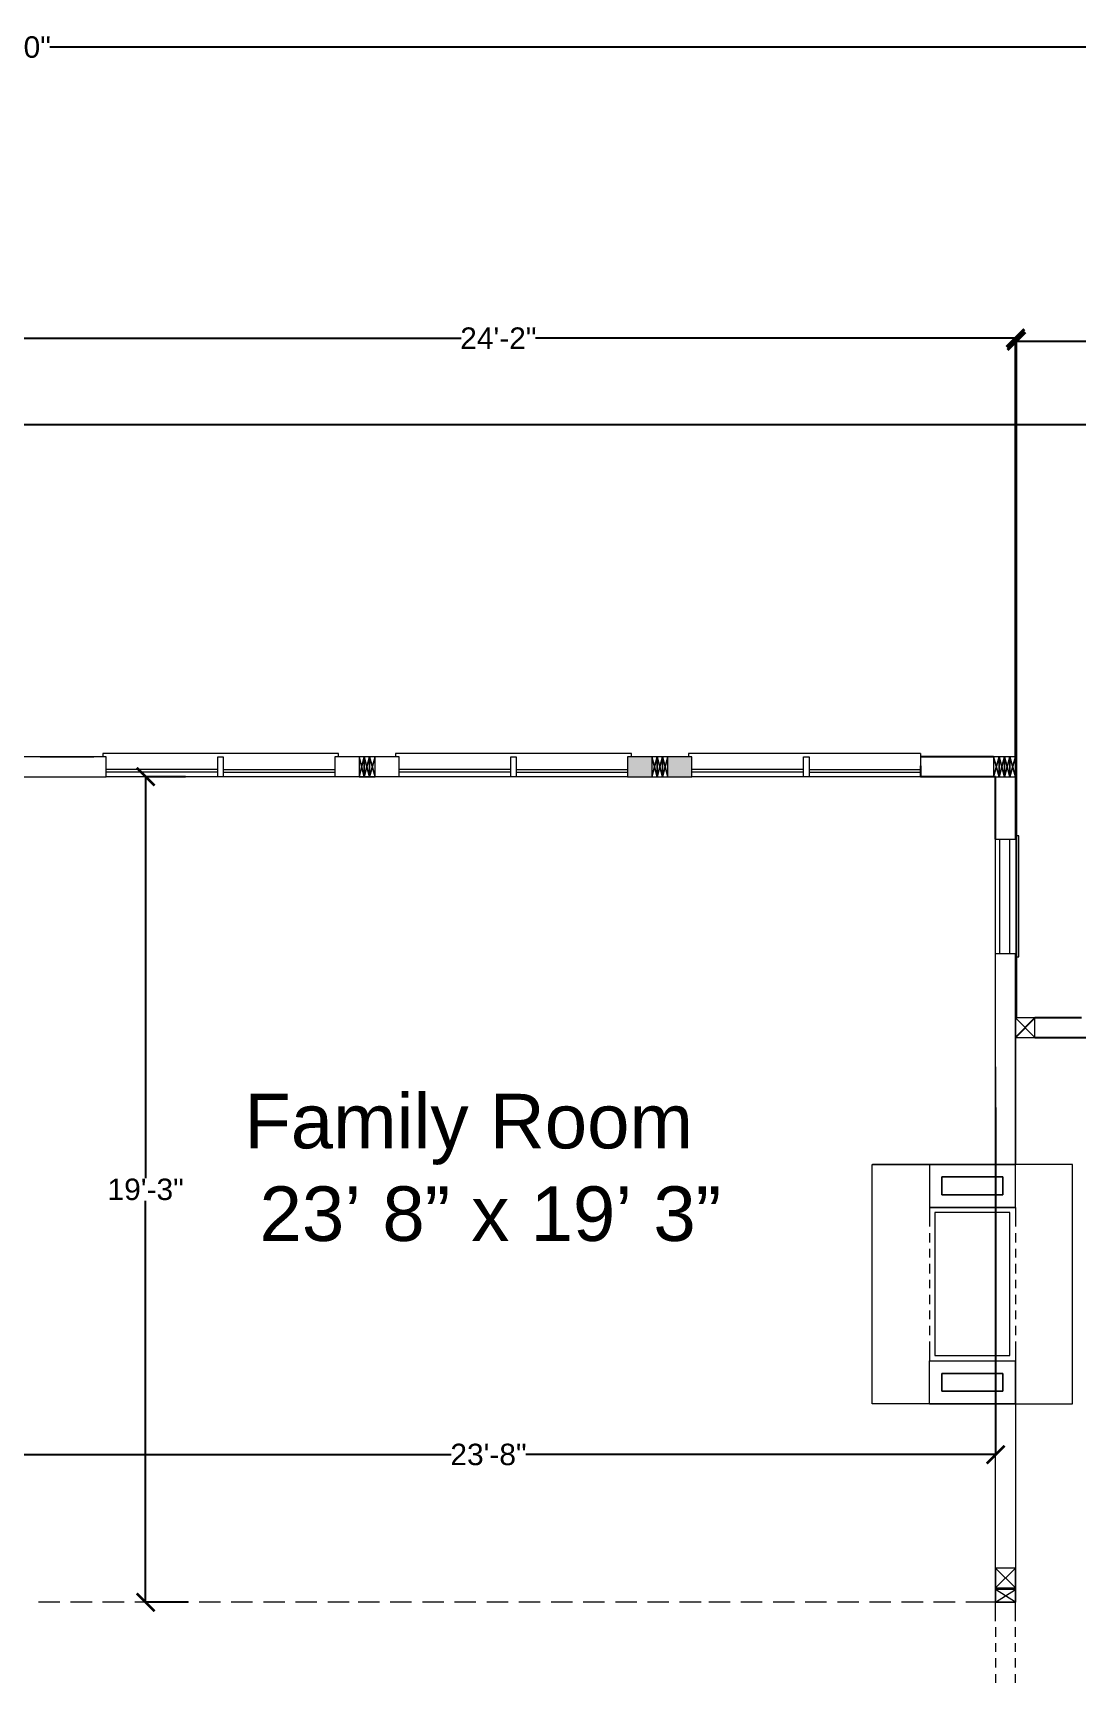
# Model space of a CAD drawing. Header units: inches. Extents: x 38 to 8673, y 1 to 7200.
# Drawn here: x 4731.9 to 5024.2, y 3825.8 to 4288.9 of the extents above; entities that cross this region are included whole.
import ezdxf

# ---------------------------------------------------------------- set-up
doc = ezdxf.new("R2010")
doc.units = ezdxf.units.IN
doc.header["$MEASUREMENT"] = 0
doc.layers.add('PDF_Layer 2', color=7, linetype='Continuous', true_color=0x221f1f)
doc.styles.add('PDF Arial', font='arial.ttf')
doc.styles.get("Standard").update_dxf_attribs({"font": 'arial.ttf'})
doc.dimstyles.get("Standard").update_dxf_attribs({"dimtxt": 6, "dimasz": 5, "dimexe": 0.18, "dimexo": 0.0625, "dimgap": 0.09, "dimtad": 0, "dimtih": 1, "dimtoh": 1, "dimdec": 0, "dimzin": 0, "dimdsep": 46, "dimlunit": 4, "dimtxsty": 'Standard', "dimblk": 'ARCHTICK', "dimcen": 0.09, "dimclrd": 3, "dimclre": 3, "dimclrt": 1, "dimadec": 0, "dimazin": 0, "dimtfac": 1, "dimtdec": 0, "dimtofl": 0, "dimtmove": 0, "dimatfit": 3, "dimfxl": 100, "dimtolj": 1, "dimtzin": 0, "dimarcsym": 0})

# ---------------------------------------------------------------- blocks, each defined once
blk = doc.blocks.new('_ArchTick')
at = {"color": 0, "linetype": 'ByBlock', "const_width": 0.15}
blk.add_lwpolyline([(-0.5, -0.5), (0.5, 0.5)], dxfattribs=at)
blk = doc.blocks.new('*D89')
at = {"layer": 'Defpoints', "color": 0, "transparency": 16777216}
for p in [(4774.61, 4080.82), (4763.42, 3849.79), (4775.38, 3849.79)]:
    blk.add_point(p, dxfattribs=at)
at = {"layer": 'PDF_Layer 2', "color": 3, "lineweight": -2, "transparency": 16777216}
for p, q in [((4774.55, 4080.82), (4763.24, 4080.82)), ((4763.42, 4080.82), (4763.42, 3968.46)), ((4763.42, 3849.79), (4763.42, 3962.15)), ((4775.32, 3849.79), (4763.24, 3849.79))]:
    blk.add_line(p, q, dxfattribs=at)
at = {"layer": 'PDF_Layer 2', "color": 3, "lineweight": -2, "transparency": 16777216, "xscale": 5, "yscale": 5, "zscale": 5}
for p, rotation in [((4763.42, 4080.82), 90), ((4763.42, 3849.79), 270)]:
    blk.add_blockref('_ArchTick', p, dxfattribs=dict(at, rotation=rotation))
at = {"layer": 'PDF_Layer 2', "color": 1, "transparency": 16777216, "insert": (4763.42, 3965.3), "char_height": 6, "attachment_point": 5}
blk.add_mtext('\\A1;19\'-3"', dxfattribs=at)
blk = doc.blocks.new('*D90')
at = {"layer": 'Defpoints', "color": 0, "transparency": 16777216}
for p in [(5001.41, 3988.26), (4717.41, 3941.06), (5001.41, 3891.11)]:
    blk.add_point(p, dxfattribs=at)
at = {"layer": 'PDF_Layer 2', "color": 3, "lineweight": -2, "transparency": 16777216}
for p, q in [((5001.41, 3988.2), (5001.41, 3890.93)), ((4717.41, 3941), (4717.41, 3890.93)), ((4717.41, 3891.11), (4848.96, 3891.11)), ((5001.41, 3891.11), (4869.85, 3891.11))]:
    blk.add_line(p, q, dxfattribs=at)
at = {"layer": 'PDF_Layer 2', "color": 3, "lineweight": -2, "transparency": 16777216, "xscale": 5, "yscale": 5, "zscale": 5, "rotation": 180}
blk.add_blockref('_ArchTick', (4717.41, 3891.11), dxfattribs=at)
at = {"layer": 'PDF_Layer 2', "color": 3, "lineweight": -2, "transparency": 16777216, "xscale": 5, "yscale": 5, "zscale": 5}
blk.add_blockref('_ArchTick', (5001.41, 3891.11), dxfattribs=at)
at = {"layer": 'PDF_Layer 2', "color": 1, "transparency": 16777216, "insert": (4859.41, 3891.11), "char_height": 6, "attachment_point": 5}
blk.add_mtext('\\A1;23\'-8"', dxfattribs=at)
blk = doc.blocks.new('*D106')
at = {"layer": 'Defpoints', "color": 0, "transparency": 16777216}
for p in [(5006.93, 4203.54), (4717.41, 4086.34), (5006.93, 4086.34)]:
    blk.add_point(p, dxfattribs=at)
at = {"layer": 'PDF_Layer 2', "color": 3, "lineweight": -2, "transparency": 16777216}
for p, q in [((4717.41, 4086.4), (4717.41, 4203.72)), ((4717.41, 4203.54), (4851.72, 4203.54)), ((5006.93, 4203.54), (4872.61, 4203.54)), ((5006.93, 4086.4), (5006.93, 4203.72))]:
    blk.add_line(p, q, dxfattribs=at)
at = {"layer": 'PDF_Layer 2', "color": 3, "lineweight": -2, "transparency": 16777216, "xscale": 5, "yscale": 5, "zscale": 5, "rotation": 180}
blk.add_blockref('_ArchTick', (4717.41, 4203.54), dxfattribs=at)
at = {"layer": 'PDF_Layer 2', "color": 3, "lineweight": -2, "transparency": 16777216, "xscale": 5, "yscale": 5, "zscale": 5}
blk.add_blockref('_ArchTick', (5006.93, 4203.54), dxfattribs=at)
at = {"layer": 'PDF_Layer 2', "color": 1, "transparency": 16777216, "insert": (4862.17, 4203.54), "char_height": 6, "attachment_point": 5}
blk.add_mtext('\\A1;24\'-2"', dxfattribs=at)
blk = doc.blocks.new('*D107')
at = {"layer": 'Defpoints', "color": 0, "transparency": 16777216}
for p in [(5256.89, 4202.71), (5007.23, 4013.34), (5256.89, 4013.34)]:
    blk.add_point(p, dxfattribs=at)
at = {"layer": 'PDF_Layer 2', "color": 3, "lineweight": -2, "transparency": 16777216}
for p, q in [((5007.23, 4013.4), (5007.23, 4202.89)), ((5007.23, 4202.71), (5119.28, 4202.71)), ((5256.89, 4202.71), (5144.84, 4202.71)), ((5256.89, 4013.4), (5256.89, 4202.89))]:
    blk.add_line(p, q, dxfattribs=at)
at = {"layer": 'PDF_Layer 2', "color": 3, "lineweight": -2, "transparency": 16777216, "xscale": 5, "yscale": 5, "zscale": 5, "rotation": 180}
blk.add_blockref('_ArchTick', (5007.23, 4202.71), dxfattribs=at)
at = {"layer": 'PDF_Layer 2', "color": 3, "lineweight": -2, "transparency": 16777216, "xscale": 5, "yscale": 5, "zscale": 5}
blk.add_blockref('_ArchTick', (5256.89, 4202.71), dxfattribs=at)
at = {"layer": 'PDF_Layer 2', "color": 1, "transparency": 16777216, "insert": (5132.06, 4202.71), "char_height": 6, "attachment_point": 5}
blk.add_mtext('\\A1;20\'-10"', dxfattribs=at)
blk = doc.blocks.new('*D79')
at = {"layer": 'Defpoints', "color": 0, "transparency": 16777216}
for p in [(5256.89, 4284.97), (4190.85, 4179.34), (5256.89, 4013.34)]:
    blk.add_point(p, dxfattribs=at)
at = {"layer": 'PDF_Layer 2', "color": 3, "lineweight": -2, "transparency": 16777216}
for p, q in [((4190.85, 4179.4), (4190.85, 4285.15)), ((4190.85, 4284.97), (4711.14, 4284.97)), ((5256.89, 4284.97), (4736.6, 4284.97)), ((5256.89, 4013.4), (5256.89, 4285.15))]:
    blk.add_line(p, q, dxfattribs=at)
at = {"layer": 'PDF_Layer 2', "color": 3, "lineweight": -2, "transparency": 16777216, "xscale": 5, "yscale": 5, "zscale": 5, "rotation": 180}
blk.add_blockref('_ArchTick', (4190.85, 4284.97), dxfattribs=at)
at = {"layer": 'PDF_Layer 2', "color": 3, "lineweight": -2, "transparency": 16777216, "xscale": 5, "yscale": 5, "zscale": 5}
blk.add_blockref('_ArchTick', (5256.89, 4284.97), dxfattribs=at)
at = {"layer": 'PDF_Layer 2', "color": 1, "transparency": 16777216, "insert": (4723.87, 4284.97), "char_height": 6, "attachment_point": 5}
blk.add_mtext('\\A1;88\'-10"', dxfattribs=at)
blk = doc.blocks.new('*D80')
at = {"layer": 'Defpoints', "color": 0, "transparency": 16777216}
for p in [(4442.85, 4179.34), (5361.42, 4179.34), (4831.09, 3315.26)]:
    blk.add_point(p, dxfattribs=at)
at = {"layer": 'PDF_Layer 2', "color": 3, "lineweight": -2, "transparency": 16777216}
for p, q in [((4442.91, 4179.34), (5361.6, 4179.34)), ((5361.42, 4179.34), (5361.42, 3750.4)), ((5361.42, 3315.26), (5361.42, 3744.2)), ((4831.15, 3315.26), (5361.6, 3315.26))]:
    blk.add_line(p, q, dxfattribs=at)
at = {"layer": 'PDF_Layer 2', "color": 3, "lineweight": -2, "transparency": 16777216, "xscale": 5, "yscale": 5, "zscale": 5}
for p, rotation in [((5361.42, 4179.34), 90), ((5361.42, 3315.26), 270)]:
    blk.add_blockref('_ArchTick', p, dxfattribs=dict(at, rotation=rotation))
at = {"layer": 'PDF_Layer 2', "color": 1, "transparency": 16777216, "insert": (5361.42, 3747.3), "char_height": 6, "attachment_point": 5}
blk.add_mtext("\\A1;72'", dxfattribs=at)

msp = doc.modelspace()

# ---------------------------------------------------------------- linework, layer by layer
at = {"layer": 'PDF_Layer 2', "color": 18, "true_color": 0x000000}
for p, q in [((5000.85, 4086.34), (4980.37, 4086.34)), ((4980.37, 4083.82), (4980.37, 4080.82)), ((5001.41, 4080.82), (4980.37, 4080.82)), ((5001.41, 4063.34), (5001.41, 4080.82)), ((5006.93, 4007.82), (5012.37, 4013.34)), ((5025.41, 4013.34), (5012.37, 4013.34)), ((5012.37, 4007.82), (5132.37, 4007.82))]:
    msp.add_line(p, q, dxfattribs=at)
at = {"layer": 'PDF_Layer 2', "color": 18, "lineweight": 0, "true_color": 0x000000}
for points in [[(4711.89, 4080.82), (4752.37, 4080.82), (4752.37, 4086.34), (4717.41, 4086.34)], [(4733.89, 4086.34), (4748.93, 4086.34)], [(4817.41, 4086.34), (4817.41, 4087.3), (4751.41, 4087.3), (4751.41, 4086.34)], [(4834.37, 4086.34), (4816.37, 4086.34), (4816.37, 4080.82), (4752.37, 4080.82)], [(4899.41, 4086.34), (4899.41, 4087.3), (4833.41, 4087.3), (4833.41, 4086.34)], [(4980.37, 4087.3), (4980.37, 4080.82), (4916.37, 4080.82), (4916.37, 4086.34), (4898.37, 4086.34), (4898.37, 4080.82), (4834.37, 4080.82), (4834.37, 4086.34)], [(4980.37, 4087.3), (4980.37, 4087.3), (4915.41, 4087.3), (4915.41, 4086.34)], [(5006.93, 4063.34), (5006.93, 4086.34), (5006.93, 4086.34)], [(4783.65, 4082.82), (4752.37, 4082.82)], [(4783.65, 4082.1), (4752.37, 4082.1)], [(4774.61, 4080.82), (4761.97, 4080.82)], [(4785.17, 4082.82), (4816.37, 4082.82)], [(4785.17, 4082.1), (4816.37, 4082.1)], [(4834.37, 4080.82), (4816.37, 4080.82)], [(4865.65, 4082.82), (4834.37, 4082.82)], [(4865.65, 4082.1), (4834.37, 4082.1)], [(4867.17, 4082.82), (4898.37, 4082.82)], [(4867.17, 4082.1), (4898.37, 4082.1)], [(4892.37, 4080.82), (4879.65, 4080.82)], [(4898.37, 4080.82), (4916.37, 4080.82)], [(4947.65, 4082.82), (4916.37, 4082.82)], [(4947.65, 4082.1), (4916.37, 4082.1)], [(4949.17, 4082.82), (4980.37, 4082.82)], [(4949.17, 4082.1), (4980.37, 4082.1)], [(5001.41, 3972.3), (5001.41, 4031.34), (5001.41, 4063.34), (5001.41, 4063.34), (5001.41, 4063.34)], [(5001.41, 4063.34), (5006.93, 4063.34)], [(5002.61, 4031.34), (5002.61, 4063.34)], [(5005.41, 4031.34), (5005.41, 4063.34)], [(5007.89, 4030.38), (5007.89, 4064.3), (5006.93, 4064.3)], [(5001.41, 4031.34), (5006.93, 4031.34)], [(5006.93, 4011.34), (5006.93, 4011.34), (5006.93, 4011.34), (5006.93, 4011.34), (5006.93, 4011.34), (5006.93, 3972.3), (5006.93, 4031.34)], [(5006.93, 4030.38), (5007.89, 4030.38)], [(5006.93, 4005.82), (5006.93, 4005.82), (5006.93, 4005.82), (5006.93, 4005.82), (5006.93, 4005.82), (5006.93, 3972.3), (5006.93, 4005.82), (5006.93, 4005.82), (5006.93, 4005.82)], [(5006.93, 3976.86), (5006.93, 3999.66)], [(4982.85, 3905.34), (4966.85, 3905.34), (4966.85, 3972.3), (4982.93, 3972.3), (4966.93, 3972.3)], [(4982.85, 3972.3), (4983.33, 3972.3), (4982.93, 3972.3)], [(5006.85, 3972.3), (4982.85, 3972.3), (5006.85, 3972.3), (5006.85, 3960.3), (4982.85, 3960.3)], [(4982.93, 3972.3), (4982.93, 3960.3), (5006.93, 3960.3), (5006.93, 3972.3)], [(4988.37, 3972.3), (5006.93, 3972.3), (4988.37, 3972.3)], [(5022.85, 3972.3), (5006.85, 3972.3)], [(5006.93, 3905.34), (5022.93, 3905.34), (5022.93, 3972.3), (5006.93, 3972.3)], [(4982.85, 3960.3), (4982.85, 3954.94)], [(5006.93, 3960.3), (5006.93, 3954.94)], [(4982.85, 3953.1), (4982.85, 3950.46)], [(5006.93, 3953.1), (5006.93, 3950.46)], [(4982.85, 3948.7), (4982.85, 3946.3)], [(5006.93, 3948.7), (5006.93, 3946.3)], [(4982.85, 3944.46), (4982.85, 3941.82)], [(5006.93, 3944.46), (5006.93, 3941.82)], [(4982.85, 3940.06), (4982.85, 3937.66)], [(5006.93, 3940.06), (5006.93, 3937.66)], [(4982.85, 3935.82), (4982.85, 3933.18)], [(5006.93, 3935.82), (5006.93, 3933.18)], [(4982.85, 3931.42), (4982.85, 3929.02)], [(4982.85, 3927.18), (4982.85, 3924.54)], [(5006.93, 3931.42), (5006.93, 3929.02)], [(5006.93, 3927.18), (5006.93, 3924.54)], [(4982.93, 3922.78), (4982.93, 3917.34), (4987.49, 3917.34)], [(5006.93, 3922.78), (5006.93, 3917.34)], [(4982.85, 3917.34), (5006.85, 3917.34), (5006.85, 3905.34)], [(4982.93, 3905.34), (4982.93, 3917.34), (5006.93, 3917.34), (5006.93, 3905.34), (5006.93, 3849.82), (5001.41, 3853.34)], [(4989.25, 3917.34), (4991.89, 3917.34)], [(4993.73, 3917.34), (4996.13, 3917.34)], [(4997.89, 3917.34), (5000.53, 3917.34)], [(5002.37, 3917.34), (5006.93, 3917.34)], [(4982.85, 3905.34), (5006.85, 3905.34), (4982.85, 3905.34)], [(4988.37, 3905.34), (5006.93, 3905.34), (4988.37, 3905.34)], [(5006.93, 3849.82), (5001.41, 3849.82), (5001.41, 3905.34)], [(5006.93, 3859.34), (5001.41, 3853.82)], [(5001.41, 3859.34), (5006.93, 3853.82)], [(5001.41, 3849.82), (5006.93, 3853.34)], [(4739.38, 3849.79), (4733.38, 3849.79)], [(4748.42, 3849.79), (4742.42, 3849.79)], [(4757.38, 3849.79), (4751.38, 3849.79)], [(4766.42, 3849.79), (4760.42, 3849.79)], [(4775.38, 3849.79), (4769.38, 3849.79)], [(4784.42, 3849.79), (4778.42, 3849.79)], [(4793.38, 3849.79), (4787.38, 3849.79)], [(4802.42, 3849.79), (4796.42, 3849.79)], [(4811.38, 3849.79), (4805.38, 3849.79)], [(4820.42, 3849.79), (4814.42, 3849.79)], [(4828.93, 3849.79), (4822.93, 3849.79)], [(4837.89, 3849.79), (4831.89, 3849.79)], [(4846.93, 3849.79), (4840.93, 3849.79)], [(4855.89, 3849.79), (4849.89, 3849.79)], [(4864.93, 3849.79), (4858.93, 3849.79)], [(4873.89, 3849.79), (4867.89, 3849.79)], [(4882.93, 3849.79), (4876.93, 3849.79)], [(4891.89, 3849.79), (4885.89, 3849.79)], [(4900.93, 3849.79), (4894.93, 3849.79)], [(4909.89, 3849.79), (4903.89, 3849.79)], [(4918.93, 3849.79), (4912.93, 3849.79)], [(4927.09, 3849.79), (4921.09, 3849.79)], [(4936.05, 3849.79), (4930.05, 3849.79)], [(4945.09, 3849.79), (4939.09, 3849.79)], [(4954.05, 3849.79), (4948.05, 3849.79)], [(4963.09, 3849.79), (4957.09, 3849.79)], [(4972.05, 3849.79), (4966.05, 3849.79)], [(4981.09, 3849.79), (4975.09, 3849.79)], [(4990.05, 3849.79), (4984.05, 3849.79)], [(4999.09, 3849.79), (4993.09, 3849.79)], [(5001.41, 3844.54), (5001.41, 3849.82), (4995.89, 3849.82)], [(5006.93, 3844.54), (5006.93, 3849.82)], [(5001.41, 3842.78), (5001.41, 3840.14)], [(5006.93, 3840.14), (5006.93, 3842.78)], [(5001.41, 3838.3), (5001.41, 3835.9)], [(5006.93, 3835.9), (5006.93, 3838.3)], [(5001.41, 3834.14), (5001.41, 3831.5)], [(5006.93, 3831.5), (5006.93, 3834.14)], [(5001.41, 3829.66), (5001.41, 3827.26)], [(5006.93, 3827.26), (5006.93, 3829.66)]]:
    msp.add_lwpolyline(points, dxfattribs=at)
for points in [[(4783.65, 4086.34), (4785.17, 4086.34), (4785.17, 4080.82), (4783.65, 4080.82)], [(4824.61, 4086.34), (4823.17, 4080.82)], [(4826.13, 4086.34), (4824.61, 4080.82), (4823.17, 4086.34), (4824.61, 4080.82)], [(4823.17, 4080.82), (4824.61, 4080.82), (4824.61, 4086.34), (4823.17, 4086.34)], [(4823.17, 4080.82), (4824.61, 4080.82), (4824.61, 4086.34), (4823.17, 4086.34)], [(4827.65, 4086.34), (4826.13, 4080.82), (4824.61, 4086.34), (4826.13, 4080.82)], [(4824.61, 4080.82), (4826.13, 4080.82), (4826.13, 4086.34), (4824.61, 4086.34)], [(4824.61, 4080.82), (4826.13, 4080.82), (4826.13, 4086.34), (4824.61, 4086.34)], [(4826.13, 4086.34), (4827.65, 4080.82)], [(4826.13, 4080.82), (4827.65, 4080.82), (4827.65, 4086.34), (4826.13, 4086.34)], [(4826.13, 4080.82), (4827.65, 4080.82), (4827.65, 4086.34), (4826.13, 4086.34)], [(4865.65, 4086.34), (4867.17, 4086.34), (4867.17, 4080.82), (4865.65, 4080.82)], [(4905.17, 4086.34), (4906.61, 4080.82), (4908.13, 4086.34), (4906.61, 4080.82)], [(4906.61, 4086.34), (4905.17, 4080.82)], [(4905.17, 4080.82), (4906.61, 4080.82), (4906.61, 4086.34), (4905.17, 4086.34)], [(4905.17, 4080.82), (4906.61, 4080.82), (4906.61, 4086.34), (4905.17, 4086.34)], [(4909.65, 4086.34), (4908.13, 4080.82), (4906.61, 4086.34), (4908.13, 4080.82)], [(4906.61, 4080.82), (4908.13, 4080.82), (4908.13, 4086.34), (4906.61, 4086.34)], [(4906.61, 4080.82), (4908.13, 4080.82), (4908.13, 4086.34), (4906.61, 4086.34)], [(4908.13, 4086.34), (4909.65, 4080.82)], [(4908.13, 4080.82), (4909.65, 4080.82), (4909.65, 4086.34), (4908.13, 4086.34)], [(4908.13, 4080.82), (4909.65, 4080.82), (4909.65, 4086.34), (4908.13, 4086.34)], [(4947.65, 4086.34), (4949.17, 4086.34), (4949.17, 4080.82), (4947.65, 4080.82)], [(5000.85, 4086.34), (5002.37, 4080.82), (5003.89, 4086.34), (5002.37, 4080.82)], [(5002.37, 4086.34), (5000.85, 4080.82)], [(5000.85, 4080.82), (5002.37, 4080.82), (5002.37, 4086.34), (5000.85, 4086.34)], [(5000.85, 4080.82), (5002.37, 4080.82), (5002.37, 4086.34), (5000.85, 4086.34)], [(5002.37, 4086.34), (5003.89, 4080.82), (5005.41, 4086.34), (5003.89, 4080.82)], [(5002.37, 4080.82), (5003.89, 4080.82), (5003.89, 4086.34), (5002.37, 4086.34)], [(5002.37, 4080.82), (5003.89, 4080.82), (5003.89, 4086.34), (5002.37, 4086.34)], [(5006.93, 4086.34), (5005.41, 4080.82), (5003.89, 4086.34), (5005.41, 4080.82)], [(5003.89, 4080.82), (5005.41, 4080.82), (5005.41, 4086.34), (5003.89, 4086.34)], [(5003.89, 4080.82), (5005.41, 4080.82), (5005.41, 4086.34), (5003.89, 4086.34)], [(5005.41, 4086.34), (5006.93, 4080.82)], [(5005.41, 4080.82), (5006.93, 4080.82), (5006.93, 4086.34), (5005.41, 4086.34)], [(5005.41, 4080.82), (5006.93, 4080.82), (5006.93, 4086.34), (5005.41, 4086.34)], [(5006.93, 4031.34), (5006.93, 3972.3)], [(5006.93, 4013.34), (5012.37, 4007.82)], [(5006.93, 4007.82), (5012.37, 4007.82), (5012.37, 4013.34), (5006.93, 4013.34)], [(5006.93, 4007.82), (5012.37, 4007.82), (5012.37, 4013.34), (5006.93, 4013.34)], [(5001.41, 3999.66), (5001.41, 3976.86)], [(4986.37, 3963.82), (4986.37, 3968.86), (5003.41, 3968.86), (5003.41, 3963.82), (5003.41, 3968.86), (4986.37, 3968.86)], [(5003.41, 3963.82), (4986.37, 3963.82)], [(5005.41, 3958.86), (4984.37, 3958.86), (4984.37, 3918.86), (5005.41, 3918.86)], [(4986.37, 3913.82), (4986.37, 3908.86), (5003.41, 3908.86), (5003.41, 3913.82), (5003.41, 3908.86), (4986.37, 3908.86)], [(5003.41, 3913.82), (4986.37, 3913.82)], [(5001.41, 3853.82), (5006.93, 3853.82), (5006.93, 3859.34), (5001.41, 3859.34)], [(5001.41, 3849.82), (5006.93, 3849.82), (5006.93, 3853.34), (5001.41, 3853.34)]]:
    msp.add_lwpolyline(points, close=True, dxfattribs=at)
at = {"layer": 'PDF_Layer 2', "color": 18, "lineweight": 0, "true_color": 0x000000, "transparency": 33554559}
for points in [[(4898.37, 4083.62), (4905.17, 4083.62), (4898.37, 4086.34)], [(4905.17, 4083.62), (4898.37, 4086.34), (4905.17, 4086.34)], [(4909.65, 4080.82), (4916.37, 4080.82), (4909.65, 4086.34)], [(4916.37, 4080.82), (4909.65, 4086.34), (4916.37, 4086.34)], [(4898.37, 4080.82), (4905.17, 4080.82), (4898.37, 4083.62)], [(4905.17, 4080.82), (4898.37, 4083.62), (4905.17, 4083.62)]]:
    msp.add_solid(points, dxfattribs=at)

# ---------------------------------------------------------------- texts
at = {"layer": 'PDF_Layer 2', "color": 18, "lineweight": 0, "true_color": 0x000000, "char_height": 15.2708, "attachment_point": 7, "style": 'PDF Arial'}
for s, insert in [('Family Room', (4791.03, 3972.19)), ('23’ 8” x 19’ 3”', (4795.31, 3950.68))]:
    msp.add_mtext(s, dxfattribs=dict(at, insert=insert))

# ---------------------------------------------------------------- dimensions: what is measured, and where the dimension line sits
at = {"layer": 'PDF_Layer 2', "color": 18, "true_color": 0x000000}
for base, p1, p2, picture, middle in [((5256.89, 4284.97), (4190.85, 4179.34), (5256.89, 4013.34), '*D79', (4723.87, 4284.97)), ((5006.93, 4203.54), (4717.41, 4086.34), (5006.93, 4086.34), '*D106', (4862.17, 4203.54)), ((5256.89, 4202.71), (5007.23, 4013.34), (5256.89, 4013.34), '*D107', (5132.06, 4202.71)), ((5001.41, 3891.11), (4717.41, 3941.06), (5001.41, 3988.26), '*D90', (4859.41, 3891.11))]:
    dim = msp.add_linear_dim(base=base, p1=p1, p2=p2, dimstyle='Standard', dxfattribs=at)
    dim.commit()
    dim.dimension.update_dxf_attribs({"geometry": picture, "text_midpoint": middle})
for base, p1, p2, picture, middle in [((5361.42, 4179.34), (4831.09, 3315.26), (4442.85, 4179.34), '*D80', (5361.42, 3747.3)), ((4763.42, 3849.79), (4774.61, 4080.82), (4775.38, 3849.79), '*D89', (4763.42, 3965.3))]:
    dim = msp.add_linear_dim(base=base, p1=p1, p2=p2, angle=90, dimstyle='Standard', dxfattribs=at)
    dim.commit()
    dim.dimension.update_dxf_attribs({"geometry": picture, "text_midpoint": middle})

doc.saveas('drawing.dxf')
